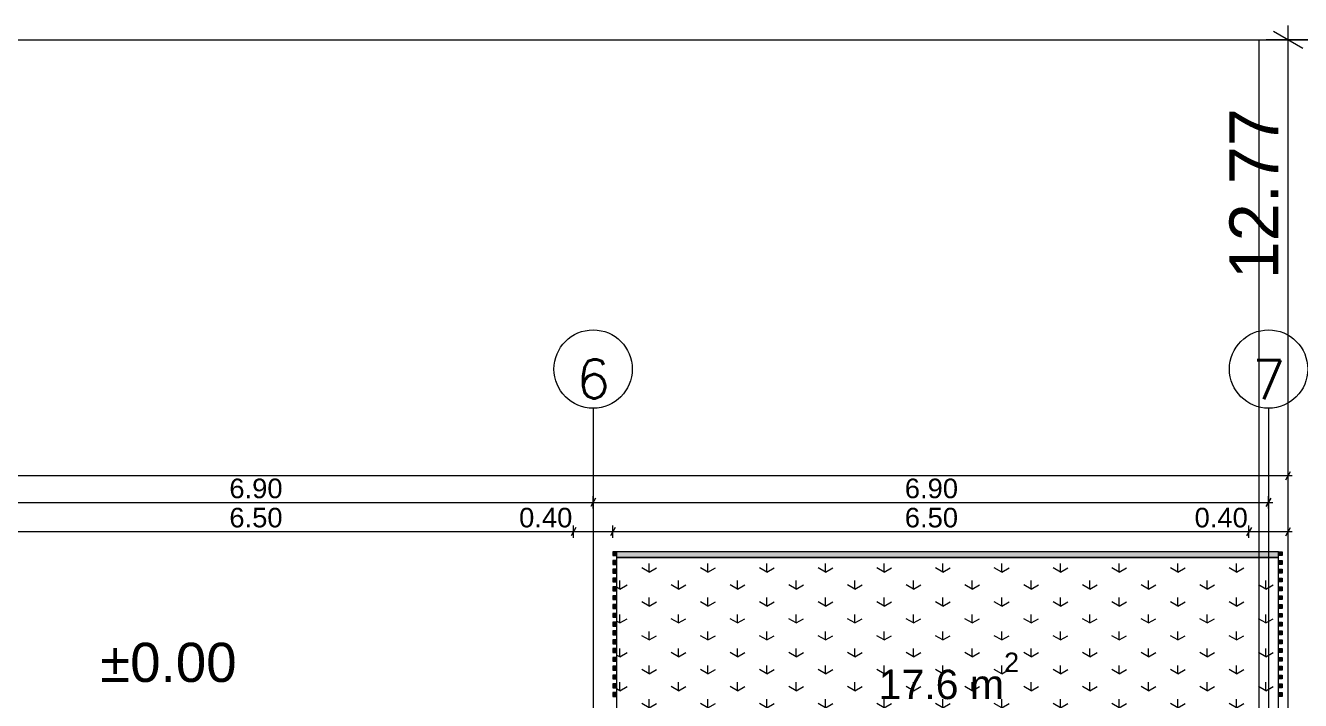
# Model space of a CAD drawing. Header units: millimetres. Extents: x 476244520 to 476657119, y 4620824743 to 4621446928.
# Drawn here: x 476419056 to 476432080, y 4621044478 to 4621051374 of the extents above; entities that cross this region are included whole.
import ezdxf

# ---------------------------------------------------------------- set-up
doc = ezdxf.new("R2010")
doc.units = ezdxf.units.MM
doc.header["$MEASUREMENT"] = 0
doc.set_wipeout_variables(frame=1)
doc.linetypes.add('Wipeout_Contour', pattern=[1000, 0, -1000])
for name, color, linetype, lineweight in [('0_Pen_No__42_Pen_No__250_Pen_No__5', 5, 'Continuous', 0), ('2D Drafting - General_Pen_No__250_Pen_No__7_Pen_No__7', 7, 'Continuous', 0), ('Annotation - Text_Pen_No__7_Pen_No__5', 5, 'Continuous', 0), ('New_0_Pen_No__250_Pen_No__255', 255, 'Continuous', 0), ('New_0_Pen_No__250_Pen_No__7', 7, 'Continuous', 0), ('New_2D Drafting - General_Pen_No__250_Pen_No__7_Pen_No__112', 112, 'Continuous', 0), ('New_2D Drafting - General_Pen_No__250_Pen_No__7_Pen_No__4', 7, 'Continuous', 0), ('New_Annotation - Text_Pen_No__1', 1, 'Continuous', 0), ('New_Structural - Bearing_Pen_No__1', 1, 'Continuous', 0), ('zoma_Pen_No__1', 1, 'Continuous', 0), ('zoma_Pen_No__142', 142, 'Continuous', 0), ('zoma_Pen_No__5_Pen_No__5', 5, 'Continuous', 0)]:
    doc.layers.add(name, color=color, linetype=linetype, lineweight=lineweight)
doc.layers.add('zoma', color=7, linetype='Continuous')
doc.styles.add('GENERATED_STYLE_1', font='arial.ttf')
doc.styles.add('GENERATED_STYLE_2', font='arial.ttf')
doc.linetypes.add('Break', pattern='A,0,[1,A-4 бѓЎбѓђбѓ®бѓљбѓ\x98 - nikas1.Shx,S=15.679026,R=0,X=0,Y=0],-1975.557214,0', length=1975.557214)
doc.dimstyles.new('GENERATED_STYLE__1', dxfattribs={"dimtxt": 200, "dimasz": 64.421331, "dimexe": 0.18, "dimexo": 3, "dimgap": 0.09, "dimtad": 1, "dimtih": 1, "dimtoh": 1, "dimlfac": 0.001, "dimzin": 0, "dimdsep": 46, "dimtxsty": 'GENERATED_STYLE_2', "dimblk": 'ARROWHEAD_2', "dimblk1": 'ARROWHEAD_2', "dimblk2": 'ARROWHEAD_2', "dimcen": 0.09, "dimclrd": 142, "dimclre": 142, "dimclrt": 142, "dimadec": 0, "dimazin": 0, "dimtfac": 1, "dimtdec": 4, "dimtmove": 0, "dimatfit": 3, "dimfxl": 1, "dimtolj": 1, "dimtzin": 0, "dimarcsym": 0})
doc.dimstyles.new('GENERATED_STYLE__2', dxfattribs={"dimtxt": 200, "dimasz": 64.421331, "dimexe": 0.18, "dimexo": 3, "dimgap": 0.09, "dimtad": 1, "dimtih": 1, "dimtoh": 1, "dimlfac": 0.001, "dimzin": 0, "dimdsep": 46, "dimtxsty": 'GENERATED_STYLE_2', "dimblk": 'ARROWHEAD_2', "dimblk1": 'ARROWHEAD_2', "dimblk2": 'ARROWHEAD_2', "dimcen": 0.09, "dimclrd": 142, "dimclre": 142, "dimclrt": 142, "dimadec": 0, "dimazin": 0, "dimtfac": 1, "dimtdec": 4, "dimtmove": 2, "dimatfit": 3, "dimfxl": 1, "dimtolj": 1, "dimtzin": 0, "dimarcsym": 0})
doc.dimstyles.new('GENERATED_STYLE__6', dxfattribs={"dimtxt": 500, "dimasz": 228, "dimexe": 0.18, "dimexo": 3, "dimgap": 0.09, "dimtad": 1, "dimlfac": 0.001, "dimzin": 0, "dimdsep": 46, "dimtxsty": 'GENERATED_STYLE_2', "dimblk": 'ARROWHEAD_2', "dimblk1": 'ARROWHEAD_2', "dimblk2": 'ARROWHEAD_2', "dimcen": 0.09, "dimclrd": 1, "dimclre": 1, "dimclrt": 1, "dimadec": 0, "dimazin": 0, "dimtfac": 1, "dimtdec": 4, "dimtmove": 2, "dimatfit": 3, "dimfxl": 1, "dimtolj": 1, "dimtzin": 0, "dimarcsym": 0})

# ---------------------------------------------------------------- blocks, each defined once
blk = doc.blocks.new('*D403', base_point=(476844527, 4621385791))
at = {"layer": 'zoma_Pen_No__1', "color": 1, "linetype": 'Continuous', "lineweight": 0, "transparency": 16777216}
for p, q in [((476432104, 4621051140), (476431804, 4621051313)), ((476431954, 4621051227), (476431954, 4621051374)), ((476432179, 4621051227), (476431729, 4621051227)), ((476431954, 4621043338), (476431954, 4621051227)), ((476432179, 4621043338), (476431729, 4621043338)), ((476431804, 4621043425), (476432104, 4621043252)), ((476431954, 4621043192), (476431954, 4621043338))]:
    blk.add_line(p, q, dxfattribs=at)
at = {"layer": 'zoma_Pen_No__1', "color": 1, "lineweight": 0, "transparency": 16777216, "insert": (476431854, 4621048781), "char_height": 500, "attachment_point": 7, "rotation": 90, "style": 'GENERATED_STYLE_2'}
blk.add_mtext('\\A1;{\\pql;\\fArial CYR|b0|i0|c204|p34;12.77}', dxfattribs=at)
blk = doc.blocks.new('ARROWHEAD_2')
at = {"color": 0, "linetype": 'Continuous', "lineweight": 0}
for p, q in [((-0.378, -0.655), (0.378, 0.655)), ((0, 0), (-1, 0))]:
    blk.add_line(p, q, dxfattribs=at)
blk = doc.blocks.new('*D864', base_point=(476844527, 4621385791))
at = {"layer": 'zoma_Pen_No__142', "color": 142, "linetype": 'Continuous', "lineweight": 0, "transparency": 16777216}
for p, q in [((476417979, 4621046544), (476417930, 4621046459)), ((476417954, 4621046438), (476417954, 4621046565)), ((476417954, 4621046502), (476424854, 4621046502)), ((476424879, 4621046544), (476424830, 4621046459)), ((476424854, 4621046438), (476424854, 4621046565))]:
    blk.add_line(p, q, dxfattribs=at)
at = {"layer": 'zoma_Pen_No__142', "color": 142, "lineweight": 0, "transparency": 16777216, "insert": (476421138, 4621046542), "char_height": 200, "attachment_point": 7, "style": 'GENERATED_STYLE_2'}
blk.add_mtext('\\A1;{\\pql;\\fArial CYR|b0|i0|c204|p34;6.90}', dxfattribs=at)
blk = doc.blocks.new('*D865', base_point=(476844527, 4621385791))
at = {"layer": 'zoma_Pen_No__142', "color": 142, "linetype": 'Continuous', "lineweight": 0, "transparency": 16777216}
for p, q in [((476424879, 4621046544), (476424830, 4621046459)), ((476424854, 4621046438), (476424854, 4621046565)), ((476424854, 4621046502), (476431754, 4621046502)), ((476431730, 4621046459), (476431779, 4621046544)), ((476431754, 4621046438), (476431754, 4621046565)), ((476431754, 4621046502), (476431796, 4621046502))]:
    blk.add_line(p, q, dxfattribs=at)
at = {"layer": 'zoma_Pen_No__142', "color": 142, "lineweight": 0, "transparency": 16777216, "insert": (476428038, 4621046542), "char_height": 200, "attachment_point": 7, "style": 'GENERATED_STYLE_2'}
blk.add_mtext('\\A1;{\\pql;\\fArial CYR|b0|i0|c204|p34;6.90}', dxfattribs=at)
blk = doc.blocks.new('*D875', base_point=(476844527, 4621385791))
at = {"layer": 'zoma_Pen_No__142', "color": 142, "linetype": 'Continuous', "lineweight": 0, "transparency": 16777216}
for p, q in [((476418179, 4621046246), (476418130, 4621046161)), ((476418154, 4621046140), (476418154, 4621046267)), ((476418154, 4621046204), (476424654, 4621046204)), ((476424679, 4621046246), (476424630, 4621046161)), ((476424654, 4621046140), (476424654, 4621046267))]:
    blk.add_line(p, q, dxfattribs=at)
at = {"layer": 'zoma_Pen_No__142', "color": 142, "lineweight": 0, "transparency": 16777216, "char_height": 200, "attachment_point": 7, "style": 'GENERATED_STYLE_2'}
for s, insert in [('\\A1;{\\pql;\\fArial CYR|b0|i0|c204|p34;6.50}', (476421138, 4621046244)), ('\\A1;{\\pql;\\fArial CYR|b0|i0|c204|p34;0.40}', (476424098, 4621046244))]:
    blk.add_mtext(s, dxfattribs=dict(at, insert=insert))
blk = doc.blocks.new('*D876', base_point=(476844527, 4621385791))
at = {"layer": 'zoma_Pen_No__142', "color": 142, "linetype": 'Continuous', "lineweight": 0, "transparency": 16777216}
for p, q in [((476424679, 4621046246), (476424630, 4621046161)), ((476424654, 4621046140), (476424654, 4621046267)), ((476424654, 4621046204), (476425054, 4621046204)), ((476425079, 4621046246), (476425030, 4621046161)), ((476425054, 4621046140), (476425054, 4621046267))]:
    blk.add_line(p, q, dxfattribs=at)
blk = doc.blocks.new('*D877', base_point=(476844527, 4621385791))
at = {"layer": 'zoma_Pen_No__142', "color": 142, "linetype": 'Continuous', "lineweight": 0, "transparency": 16777216}
for p, q in [((476425079, 4621046246), (476425030, 4621046161)), ((476425054, 4621046140), (476425054, 4621046267)), ((476425054, 4621046204), (476431554, 4621046204)), ((476431579, 4621046246), (476431530, 4621046161)), ((476431554, 4621046140), (476431554, 4621046267))]:
    blk.add_line(p, q, dxfattribs=at)
at = {"layer": 'zoma_Pen_No__142', "color": 142, "lineweight": 0, "transparency": 16777216, "char_height": 200, "attachment_point": 7, "style": 'GENERATED_STYLE_2'}
for s, insert in [('\\A1;{\\pql;\\fArial CYR|b0|i0|c204|p34;6.50}', (476428038, 4621046244)), ('\\A1;{\\pql;\\fArial CYR|b0|i0|c204|p34;0.40}', (476430998, 4621046244))]:
    blk.add_mtext(s, dxfattribs=dict(at, insert=insert))
blk = doc.blocks.new('*D878', base_point=(476844527, 4621385791))
at = {"layer": 'zoma_Pen_No__142', "color": 142, "linetype": 'Continuous', "lineweight": 0, "transparency": 16777216}
for p, q in [((476431579, 4621046246), (476431530, 4621046161)), ((476431554, 4621046140), (476431554, 4621046267)), ((476431554, 4621046204), (476431954, 4621046204)), ((476431930, 4621046161), (476431979, 4621046246)), ((476431954, 4621046140), (476431954, 4621046267)), ((476431954, 4621046204), (476431996, 4621046204))]:
    blk.add_line(p, q, dxfattribs=at)
blk = doc.blocks.new('*D879', base_point=(476844527, 4621385791))
at = {"layer": 'zoma_Pen_No__142', "color": 142, "linetype": 'Continuous', "lineweight": 0, "transparency": 16777216}
for p, q in [((476390154, 4621046712), (476390154, 4621046839)), ((476431954, 4621046712), (476431954, 4621046839)), ((476390113, 4621046776), (476390154, 4621046776)), ((476390179, 4621046818), (476390130, 4621046733)), ((476390154, 4621046776), (476431954, 4621046776)), ((476431930, 4621046733), (476431979, 4621046818)), ((476431954, 4621046776), (476431996, 4621046776))]:
    blk.add_line(p, q, dxfattribs=at)
at = {"layer": 'zoma_Pen_No__142', "color": 142, "lineweight": 0, "transparency": 16777216, "insert": (476411278, 4621046816), "char_height": 200, "attachment_point": 7, "style": 'GENERATED_STYLE_2'}
blk.add_mtext('\\A1;{\\pql;\\fArial CYR|b0|i0|c204|p34;41.80}', dxfattribs=at)

msp = doc.modelspace()

# ---------------------------------------------------------------- hatches: boundary and pattern name
at = {"layer": 'New_0_Pen_No__250_Pen_No__255', "linetype": 'Continuous', "lineweight": 0}
for points in [[(476425094.503, 4621045997.895), (476425054.207, 4621045997.895), (476425054.207, 4621045958.242), (476425094.503, 4621045958.242)], [(476431854.207, 4621045997.895), (476425094.503, 4621045997.895), (476425094.503, 4621045938.242), (476431854.207, 4621045938.242)], [(476431854.207, 4621045997.895), (476431894.503, 4621045997.895), (476431894.503, 4621045958.242), (476431854.207, 4621045958.242)], [(476425094.503, 4621045908.537), (476425054.207, 4621045908.537), (476425054.207, 4621045868.884), (476425094.503, 4621045868.884)], [(476425094.503, 4621045818.537), (476425054.207, 4621045818.537), (476425054.207, 4621045778.884), (476425094.503, 4621045778.884)], [(476431854.207, 4621045908.537), (476431894.503, 4621045908.537), (476431894.503, 4621045868.884), (476431854.207, 4621045868.884)], [(476431854.207, 4621045818.537), (476431894.503, 4621045818.537), (476431894.503, 4621045778.884), (476431854.207, 4621045778.884)], [(476425094.503, 4621045728.537), (476425054.207, 4621045728.537), (476425054.207, 4621045688.884), (476425094.503, 4621045688.884)], [(476431854.207, 4621045728.537), (476431894.503, 4621045728.537), (476431894.503, 4621045688.884), (476431854.207, 4621045688.884)], [(476425094.503, 4621045638.537), (476425054.207, 4621045638.537), (476425054.207, 4621045598.884), (476425094.503, 4621045598.884)], [(476425094.503, 4621045548.537), (476425054.207, 4621045548.537), (476425054.207, 4621045508.884), (476425094.503, 4621045508.884)], [(476431854.207, 4621045638.537), (476431894.503, 4621045638.537), (476431894.503, 4621045598.884), (476431854.207, 4621045598.884)], [(476431854.207, 4621045548.537), (476431894.503, 4621045548.537), (476431894.503, 4621045508.884), (476431854.207, 4621045508.884)], [(476425094.503, 4621045458.537), (476425054.207, 4621045458.537), (476425054.207, 4621045418.884), (476425094.503, 4621045418.884)], [(476431854.207, 4621045458.537), (476431894.503, 4621045458.537), (476431894.503, 4621045418.884), (476431854.207, 4621045418.884)], [(476425094.503, 4621045368.537), (476425054.207, 4621045368.537), (476425054.207, 4621045328.884), (476425094.503, 4621045328.884)], [(476425094.503, 4621045278.537), (476425054.207, 4621045278.537), (476425054.207, 4621045238.884), (476425094.503, 4621045238.884)], [(476431854.207, 4621045368.537), (476431894.503, 4621045368.537), (476431894.503, 4621045328.884), (476431854.207, 4621045328.884)], [(476431854.207, 4621045278.537), (476431894.503, 4621045278.537), (476431894.503, 4621045238.884), (476431854.207, 4621045238.884)], [(476425094.503, 4621045188.537), (476425054.207, 4621045188.537), (476425054.207, 4621045148.884), (476425094.503, 4621045148.884)], [(476431854.207, 4621045188.537), (476431894.503, 4621045188.537), (476431894.503, 4621045148.884), (476431854.207, 4621045148.884)], [(476425094.503, 4621045098.537), (476425054.207, 4621045098.537), (476425054.207, 4621045058.884), (476425094.503, 4621045058.884)], [(476425094.503, 4621045008.537), (476425054.207, 4621045008.537), (476425054.207, 4621044968.884), (476425094.503, 4621044968.884)], [(476431854.207, 4621045098.537), (476431894.503, 4621045098.537), (476431894.503, 4621045058.884), (476431854.207, 4621045058.884)], [(476431854.207, 4621045008.537), (476431894.503, 4621045008.537), (476431894.503, 4621044968.884), (476431854.207, 4621044968.884)], [(476425094.503, 4621044918.537), (476425054.207, 4621044918.537), (476425054.207, 4621044878.884), (476425094.503, 4621044878.884)], [(476431854.207, 4621044918.537), (476431894.503, 4621044918.537), (476431894.503, 4621044878.884), (476431854.207, 4621044878.884)], [(476425094.503, 4621044828.537), (476425054.207, 4621044828.537), (476425054.207, 4621044788.884), (476425094.503, 4621044788.884)], [(476431854.207, 4621044828.537), (476431894.503, 4621044828.537), (476431894.503, 4621044788.884), (476431854.207, 4621044788.884)], [(476425094.503, 4621044738.537), (476425054.207, 4621044738.537), (476425054.207, 4621044698.884), (476425094.503, 4621044698.884)], [(476425094.503, 4621044648.537), (476425054.207, 4621044648.537), (476425054.207, 4621044608.884), (476425094.503, 4621044608.884)], [(476431854.207, 4621044738.537), (476431894.503, 4621044738.537), (476431894.503, 4621044698.884), (476431854.207, 4621044698.884)], [(476431854.207, 4621044648.537), (476431894.503, 4621044648.537), (476431894.503, 4621044608.884), (476431854.207, 4621044608.884)], [(476425094.503, 4621044558.537), (476425054.207, 4621044558.537), (476425054.207, 4621044518.884), (476425094.503, 4621044518.884)], [(476431854.207, 4621044558.537), (476431894.503, 4621044558.537), (476431894.503, 4621044518.884), (476431854.207, 4621044518.884)]]:
    msp.add_hatch(color=255, dxfattribs=at).paths.add_polyline_path(points)
at = {"layer": 'New_2D Drafting - General_Pen_No__250_Pen_No__7_Pen_No__112', "linetype": 'Continuous', "lineweight": 0}
h = msp.add_hatch(dxfattribs=at)
h.set_pattern_fill('GRASS', color=112, style=0, pattern_type=2)
h.set_pattern_definition([(90, (476844527.15, 4621385791.04), (-600, 0), [86.60254, -259.80762]), (90, (476844827.15, 4621385964.25), (-600, 0), [86.60254, -259.80762]), (30, (476844527.15, 4621385791.04), (-300, 519.61524), [86.60254, -259.80762]), (30, (476844527.15, 4621386137.45), (-300, 519.61524), [86.60254, -259.80762]), (150, (476844527.15, 4621385791.04), (300, 519.61524), [86.60254, -259.80762]), (150, (476844527.15, 4621386137.45), (300, 519.61524), [86.60254, -259.80762])])
h.paths.add_polyline_path([(476425094.503, 4621043338.242), (476431854.207, 4621043338.242), (476431854.207, 4621045938.242), (476425094.503, 4621045938.242)])

# ---------------------------------------------------------------- linework, layer by layer
at = {"layer": '0_Pen_No__42_Pen_No__250_Pen_No__5', "color": 5, "linetype": 'Continuous', "lineweight": 0}
for centre in [(476424854.207, 4621047864.053), (476431754.207, 4621047864.053)]:
    msp.add_circle(centre, 400, dxfattribs=at)
at = {"layer": 'New_0_Pen_No__250_Pen_No__7', "color": 7, "linetype": 'Continuous', "lineweight": 0, "flags": 128}
for points in [[(476425094.503, 4621045997.895), (476425054.207, 4621045997.895), (476425054.207, 4621045958.242), (476425094.503, 4621045958.242)], [(476431854.207, 4621045997.895), (476425094.503, 4621045997.895), (476425094.503, 4621045938.242), (476431854.207, 4621045938.242)], [(476431854.207, 4621045997.895), (476431894.503, 4621045997.895), (476431894.503, 4621045958.242), (476431854.207, 4621045958.242)], [(476425094.503, 4621045908.537), (476425054.207, 4621045908.537), (476425054.207, 4621045868.884), (476425094.503, 4621045868.884)], [(476425094.503, 4621045818.537), (476425054.207, 4621045818.537), (476425054.207, 4621045778.884), (476425094.503, 4621045778.884)], [(476431854.207, 4621045908.537), (476431894.503, 4621045908.537), (476431894.503, 4621045868.884), (476431854.207, 4621045868.884)], [(476431854.207, 4621045818.537), (476431894.503, 4621045818.537), (476431894.503, 4621045778.884), (476431854.207, 4621045778.884)], [(476425094.503, 4621045728.537), (476425054.207, 4621045728.537), (476425054.207, 4621045688.884), (476425094.503, 4621045688.884)], [(476431854.207, 4621045728.537), (476431894.503, 4621045728.537), (476431894.503, 4621045688.884), (476431854.207, 4621045688.884)], [(476425094.503, 4621045638.537), (476425054.207, 4621045638.537), (476425054.207, 4621045598.884), (476425094.503, 4621045598.884)], [(476425094.503, 4621045548.537), (476425054.207, 4621045548.537), (476425054.207, 4621045508.884), (476425094.503, 4621045508.884)], [(476431854.207, 4621045638.537), (476431894.503, 4621045638.537), (476431894.503, 4621045598.884), (476431854.207, 4621045598.884)], [(476431854.207, 4621045548.537), (476431894.503, 4621045548.537), (476431894.503, 4621045508.884), (476431854.207, 4621045508.884)], [(476425094.503, 4621045458.537), (476425054.207, 4621045458.537), (476425054.207, 4621045418.884), (476425094.503, 4621045418.884)], [(476431854.207, 4621045458.537), (476431894.503, 4621045458.537), (476431894.503, 4621045418.884), (476431854.207, 4621045418.884)], [(476425094.503, 4621045368.537), (476425054.207, 4621045368.537), (476425054.207, 4621045328.884), (476425094.503, 4621045328.884)], [(476425094.503, 4621045278.537), (476425054.207, 4621045278.537), (476425054.207, 4621045238.884), (476425094.503, 4621045238.884)], [(476431854.207, 4621045368.537), (476431894.503, 4621045368.537), (476431894.503, 4621045328.884), (476431854.207, 4621045328.884)], [(476431854.207, 4621045278.537), (476431894.503, 4621045278.537), (476431894.503, 4621045238.884), (476431854.207, 4621045238.884)], [(476425094.503, 4621045188.537), (476425054.207, 4621045188.537), (476425054.207, 4621045148.884), (476425094.503, 4621045148.884)], [(476431854.207, 4621045188.537), (476431894.503, 4621045188.537), (476431894.503, 4621045148.884), (476431854.207, 4621045148.884)], [(476425094.503, 4621045098.537), (476425054.207, 4621045098.537), (476425054.207, 4621045058.884), (476425094.503, 4621045058.884)], [(476425094.503, 4621045008.537), (476425054.207, 4621045008.537), (476425054.207, 4621044968.884), (476425094.503, 4621044968.884)], [(476431854.207, 4621045098.537), (476431894.503, 4621045098.537), (476431894.503, 4621045058.884), (476431854.207, 4621045058.884)], [(476431854.207, 4621045008.537), (476431894.503, 4621045008.537), (476431894.503, 4621044968.884), (476431854.207, 4621044968.884)], [(476425094.503, 4621044918.537), (476425054.207, 4621044918.537), (476425054.207, 4621044878.884), (476425094.503, 4621044878.884)], [(476431854.207, 4621044918.537), (476431894.503, 4621044918.537), (476431894.503, 4621044878.884), (476431854.207, 4621044878.884)], [(476425094.503, 4621044828.537), (476425054.207, 4621044828.537), (476425054.207, 4621044788.884), (476425094.503, 4621044788.884)], [(476431854.207, 4621044828.537), (476431894.503, 4621044828.537), (476431894.503, 4621044788.884), (476431854.207, 4621044788.884)], [(476425094.503, 4621044738.537), (476425054.207, 4621044738.537), (476425054.207, 4621044698.884), (476425094.503, 4621044698.884)], [(476425094.503, 4621044648.537), (476425054.207, 4621044648.537), (476425054.207, 4621044608.884), (476425094.503, 4621044608.884)], [(476431854.207, 4621044738.537), (476431894.503, 4621044738.537), (476431894.503, 4621044698.884), (476431854.207, 4621044698.884)], [(476431854.207, 4621044648.537), (476431894.503, 4621044648.537), (476431894.503, 4621044608.884), (476431854.207, 4621044608.884)], [(476425094.503, 4621044558.537), (476425054.207, 4621044558.537), (476425054.207, 4621044518.884), (476425094.503, 4621044518.884)], [(476431854.207, 4621044558.537), (476431894.503, 4621044558.537), (476431894.503, 4621044518.884), (476431854.207, 4621044518.884)]]:
    msp.add_lwpolyline(points, close=True, dxfattribs=at)
at = {"layer": 'New_2D Drafting - General_Pen_No__250_Pen_No__7_Pen_No__4', "color": 7, "linetype": 'Continuous', "lineweight": 0, "flags": 128}
msp.add_lwpolyline([(476425094.503, 4621043338.242), (476431854.207, 4621043338.242), (476431854.207, 4621045938.242), (476425094.503, 4621045938.242)], close=True, dxfattribs=at)
at = {"layer": 'New_Structural - Bearing_Pen_No__1', "color": 1, "linetype": 'Break', "lineweight": 0}
for p, q in [((476375902.209, 4621051226.886), (476442352.384, 4621051226.886)), ((476431656.438, 4621043338.242), (476431656.438, 4621051226.886))]:
    msp.add_line(p, q, dxfattribs=at)
at = {"layer": 'zoma_Pen_No__5_Pen_No__5', "color": 5, "linetype": 'Continuous', "lineweight": 0}
for p, q in [((476424854.207, 4621047464.053), (476424854.207, 4621022753.247)), ((476431754.207, 4621047464.053), (476431754.207, 4621022753.247))]:
    msp.add_line(p, q, dxfattribs=at)

# ---------------------------------------------------------------- texts
at = {"layer": '2D Drafting - General_Pen_No__250_Pen_No__7_Pen_No__7', "color": 7, "lineweight": 0, "insert": (476427771.11, 4621044488.242), "char_height": 300, "attachment_point": 7, "style": 'GENERATED_STYLE_1'}
msp.add_mtext('{\\fArial|b0|i0|c0|p34;17.6 m{\\H0.66x;\\S2^  ;}}', dxfattribs=at)
at = {"layer": 'Annotation - Text_Pen_No__7_Pen_No__5', "color": 5, "linetype": 'Continuous', "lineweight": 0, "char_height": 400, "attachment_point": 2}
for s, insert in [('\\A1;{\\pqc;\\Ftxt.shx;6}', (476424856.365, 4621047963.09)), ('\\A1;{\\pqc;\\Ftxt.shx;7}', (476431756.365, 4621047956.29))]:
    msp.add_mtext(s, dxfattribs=dict(at, insert=insert))

# ---------------------------------------------------------------- dimensions: what is measured, and where the dimension line sits
at = {"layer": 'zoma', "color": 1, "linetype": 'Continuous', "lineweight": 0}
dim = msp.add_linear_dim(base=(476431954.207, 4621051226.886), p1=(476431954.207, 4621043338.242), p2=(476431954.207, 4621051226.886), angle=90, text='12.77', dimstyle='GENERATED_STYLE__6', dxfattribs=at)
dim.commit()
dim.dimension.update_dxf_attribs({"geometry": '*D403', "text_midpoint": (476431604.207, 4621049621.231), "dimtype": 160, "text_rotation": 90})
at = {"layer": 'zoma', "color": 142, "linetype": 'Continuous', "lineweight": 0}
for base, p1, p2, picture, middle in [((476431754.202, 4621046501.801), (476424854.202, 4621044863.105), (476431754.202, 4621044863.105), '*D865', (476428297.909, 4621046641.801)), ((476431554.202, 4621046203.632), (476425054.202, 4621044700.966), (476431554.202, 4621044700.966), '*D877', (476428297.909, 4621046343.632)), ((476425054.202, 4621046203.632), (476424654.202, 4621044700.966), (476425054.202, 4621044700.966), '*D876', (476424357.354, 4621046343.632)), ((476431954.202, 4621046203.632), (476431554.202, 4621044700.966), (476431954.202, 4621044700.966), '*D878', (476431257.354, 4621046343.632))]:
    dim = msp.add_linear_dim(base=base, p1=p1, p2=p2, dimstyle='GENERATED_STYLE__1', dxfattribs=at)
    dim.commit()
    dim.dimension.update_dxf_attribs({"geometry": picture, "text_midpoint": middle, "dimtype": 160})

# ---------------------------------------------------------------- wipeouts: each hides what was drawn before it
at = {"color": 1, "linetype": 'Wipeout_Contour', "lineweight": 0, "ltscale": 18582155727.46589}
msp.add_wipeout([(476419833.381, 4621045159.335), (476421197.502, 4621045159.335), (476421197.502, 4621044530.763), (476419833.381, 4621044530.763)], dxfattribs=at).dxf.layer = 'New_Annotation - Text_Pen_No__1'

# ---------------------------------------------------------------- next in the draw order: texts
at = {"layer": 'New_Annotation - Text_Pen_No__1', "color": 1, "linetype": 'Continuous', "lineweight": 0, "insert": (476420515.442, 4621045067.907), "char_height": 400, "attachment_point": 2, "style": 'GENERATED_STYLE_1'}
msp.add_mtext('\\A1;{\\pqc;\\fArial|b0|i0|c0|p34;±0.00}', dxfattribs=at)

# ---------------------------------------------------------------- next in the draw order: dimensions: what is measured, and where the dimension line sits
at = {"layer": 'zoma', "color": 142, "linetype": 'Continuous', "lineweight": 0}
for base, p1, p2, dimstyle, picture, middle in [((476431954.202, 4621046775.62), (476390154.202, 4621044917.031), (476431954.202, 4621044917.031), 'GENERATED_STYLE__2', '*D879', (476411613.515, 4621046915.62)), ((476424854.202, 4621046501.801), (476417954.202, 4621044863.105), (476424854.202, 4621044863.105), 'GENERATED_STYLE__1', '*D864', (476421397.909, 4621046641.801)), ((476424654.202, 4621046203.632), (476418154.202, 4621044700.966), (476424654.202, 4621044700.966), 'GENERATED_STYLE__1', '*D875', (476421397.909, 4621046343.632))]:
    dim = msp.add_linear_dim(base=base, p1=p1, p2=p2, dimstyle=dimstyle, dxfattribs=at)
    dim.commit()
    dim.dimension.update_dxf_attribs({"geometry": picture, "text_midpoint": middle, "dimtype": 160})

doc.saveas('drawing.dxf')
